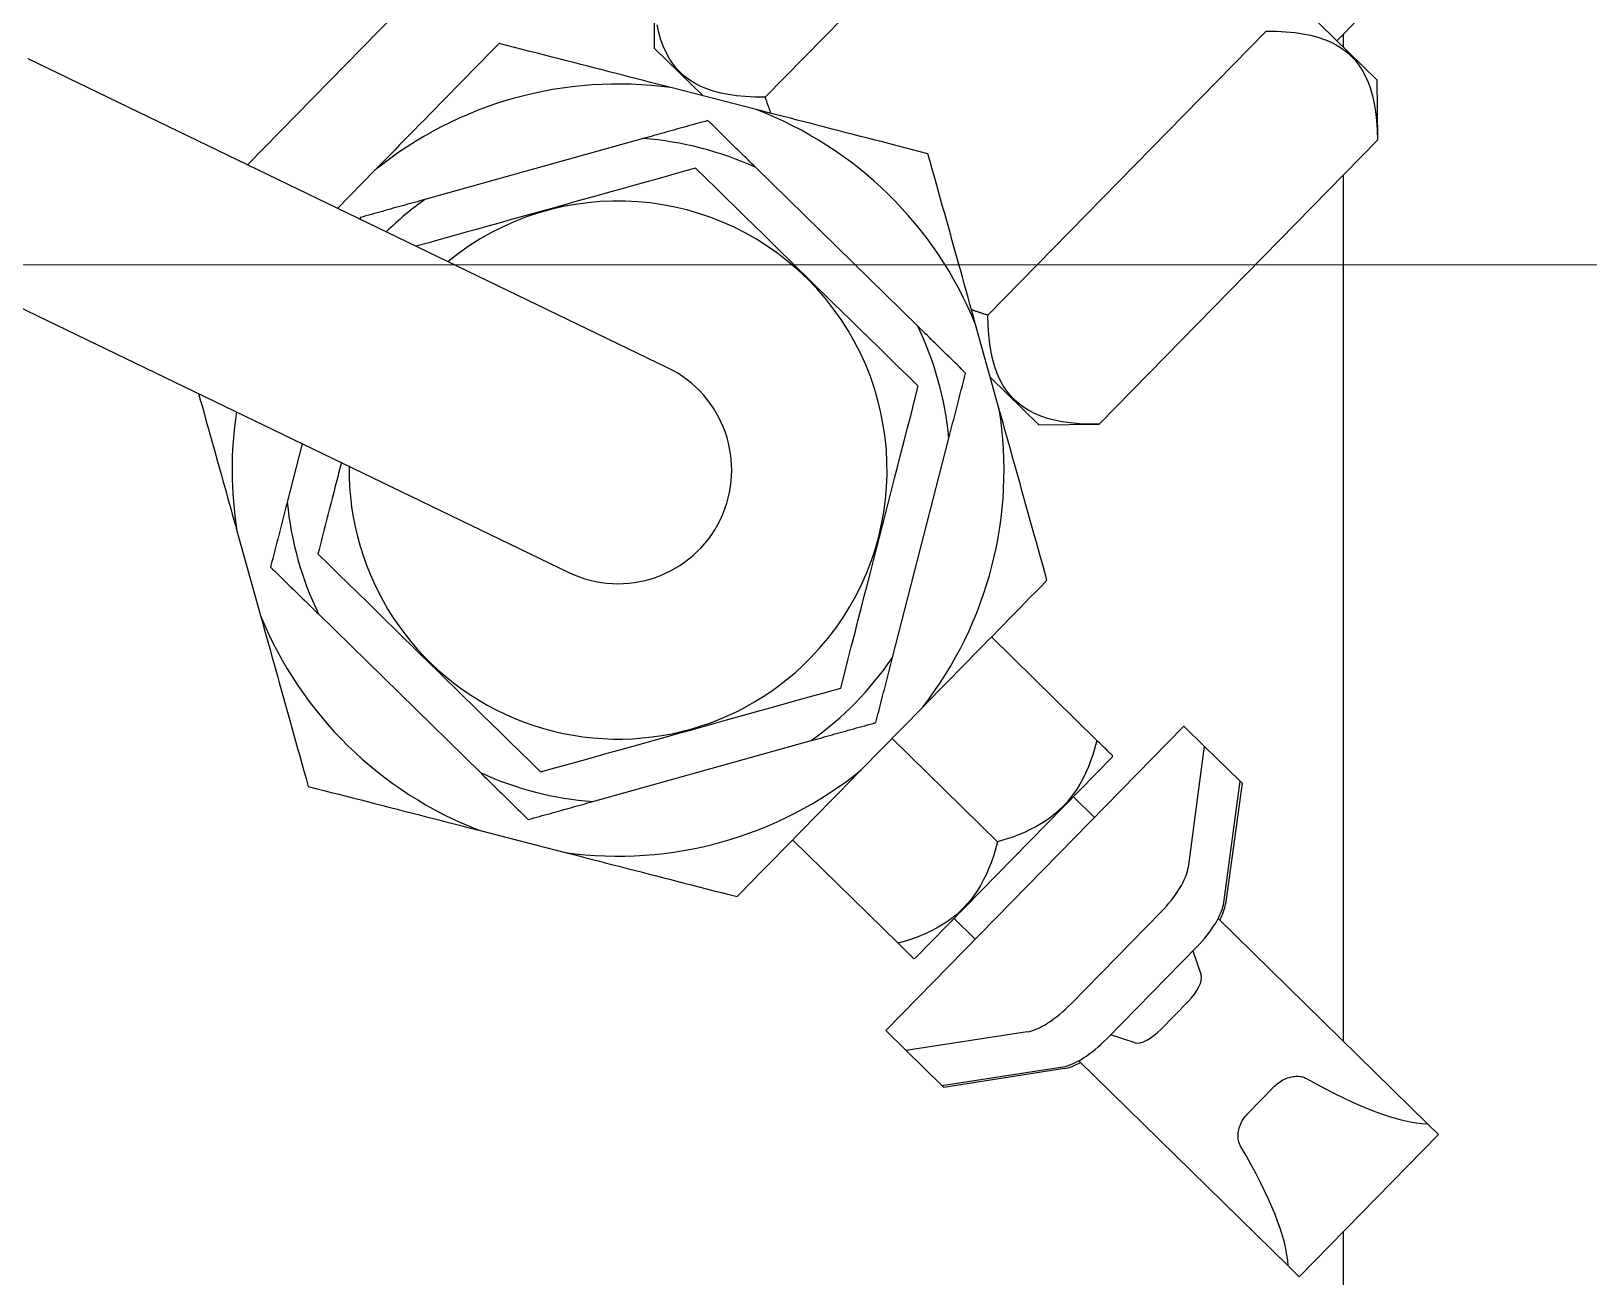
# Model space of a CAD drawing. Extents: x 475189 to 476029, y 1007718 to 1008015.
# Drawn here: x 475669.0587 to 475669.3527, y 1007759.321 to 1007759.5561 of the extents above; entities that cross this region are included whole.
import ezdxf
from ezdxf.enums import TextEntityAlignment as Align

# ---------------------------------------------------------------- set-up
doc = ezdxf.new("R2010")
doc.units = 0
doc.header["$LTSCALE"] = 2
doc.header["$MEASUREMENT"] = 0
doc.layers.get('0').update_dxf_attribs({"linetype": 'CONTINUOUS', "lineweight": 0})
doc.layers.add('R.B', color=6, linetype='CONTINUOUS', lineweight=0)
doc.layers.add('TEXT', color=1, linetype='CONTINUOUS', lineweight=0)
doc.styles.add('ROMANS', font='ROMANS.SHX')
doc.styles.add('XT03_5', font='romans', dxfattribs={"width": 0.6, "height": 87.5})

# ---------------------------------------------------------------- blocks, each defined once
blk = doc.blocks.new('EXISTING')
at = {"color": 8, "linetype": 'Continuous', "lineweight": -3}
for p, q in [((475669.174373941, 1007759.607318385), (475669.099501656, 1007759.530891658)), ((475669.197225062, 1007759.543655008), (475669.2497483669, 1007759.597268763)), ((475669.1763374532, 1007759.552860414), (475669.1762206194, 1007759.564232242)), ((475669.2945125838, 1007759.564672375), (475669.3126448609, 1007759.546908889)), ((475669.3163569545, 1007759.565787037), (475669.3051019606, 1007759.554298375)), ((475669.2392339472, 1007759.502500541), (475669.2917572522, 1007759.556114295)), ((475669.3063125194, 1007759.555534066), (475669.3063125194, 1007759.553112438)), ((475669.1854833447, 1007759.543900541), (475669.1763374532, 1007759.552860414)), ((475669.1787834103, 1007759.49260372), (475669.0580950012, 1007759.550888383)), ((475669.3126448609, 1007759.546908889), (475669.3127616948, 1007759.535537062)), ((475669.1955078668, 1007759.541324561), (475669.1794328804, 1007759.545455315)), ((475669.1742205911, 1007759.535845527), (475669.1330006479, 1007759.524345526)), ((475669.2602383898, 1007759.481923308), (475669.3127616948, 1007759.535537062)), ((475669.1235663026, 1007759.529869032), (475669.1165176483, 1007759.522674039)), ((475669.2260108078, 1007759.500444908), (475669.1954415428, 1007759.530392426)), ((475669.3063125194, 1007759.528953993), (475669.3063125194, 1007759.365489601)), ((475669.0394439091, 1007759.512268092), (475669.1601323182, 1007759.453983429)), ((475669.2413994285, 1007759.484749104), (475669.2369392733, 1007759.500735828)), ((475669.248866562, 1007759.481806474), (475669.2397206706, 1007759.490766347)), ((475669.248866562, 1007759.481806474), (475669.2602383898, 1007759.481923308)), ((475669.221248081, 1007759.437892956), (475669.2318987592, 1007759.479340474)), ((475669.1098488574, 1007759.478267075), (475669.1070169693, 1007759.467246674)), ((475669.0975163, 1007759.461838045), (475669.1019764553, 1007759.445851321)), ((475669.1129049207, 1007759.44614224), (475669.1434741857, 1007759.416194723)), ((475669.2598288449, 1007759.422285215), (475669.2399151648, 1007759.441793871)), ((475669.2153494259, 1007759.416718117), (475669.2269642571, 1007759.428574087)), ((475669.2199733101, 1007759.36751871), (475669.2762482797, 1007759.424962018)), ((475669.2211568416, 1007759.422646102), (475669.2410705217, 1007759.403137446)), ((475669.2800904336, 1007759.42119801), (475669.2762482797, 1007759.424962018)), ((475669.1646951375, 1007759.410741622), (475669.2059150807, 1007759.422241623)), ((475669.2800904336, 1007759.42119801), (475669.2770477532, 1007759.398307766)), ((475669.2868276396, 1007759.414597832), (475669.2800904336, 1007759.42119801)), ((475669.262793079, 1007759.41918241), (475669.2254752506, 1007759.381089817)), ((475669.262793079, 1007759.41918241), (475669.2627910151, 1007759.419383292)), ((475669.2837849592, 1007759.391707588), (475669.2868276396, 1007759.414597832)), ((475669.2872361771, 1007759.414197604), (475669.2841113089, 1007759.391387875)), ((475669.2872361771, 1007759.414197604), (475669.2868276396, 1007759.414597832)), ((475669.2553891587, 1007759.411624776), (475669.2593657888, 1007759.407729026)), ((475669.1434078617, 1007759.405262587), (475669.1594828482, 1007759.401131833)), ((475669.2023985183, 1007759.403498332), (475669.2223121985, 1007759.383989676)), ((475669.2328791709, 1007759.388647452), (475669.236855801, 1007759.384751703)), ((475669.2719225241, 1007759.389903555), (475669.2549354967, 1007759.372563856)), ((475669.3221849088, 1007759.34994004), (475669.2826835077, 1007759.388638022)), ((475669.2786597302, 1007759.383303377), (475669.2616727027, 1007759.365963678)), ((475669.2779164704, 1007759.382544686), (475669.2794991434, 1007759.377954409)), ((475669.2254752506, 1007759.381089817), (475669.2252743687, 1007759.381087754)), ((475669.2719480048, 1007759.367783166), (475669.2770517402, 1007759.372992861)), ((475669.2199733101, 1007759.36751871), (475669.2238154639, 1007759.363754702)), ((475669.2466383622, 1007759.367267038), (475669.2238154639, 1007759.363754702)), ((475669.2670377883, 1007759.365234341), (475669.2624159626, 1007759.366722369)), ((475669.2238154639, 1007759.363754702), (475669.23055267, 1007759.357154524)), ((475669.2564218552, 1007759.361831145), (475669.2959232564, 1007759.323133163)), ((475669.23055267, 1007759.357154524), (475669.2533755683, 1007759.36066686)), ((475669.253701918, 1007759.360347148), (475669.2309612075, 1007759.356754296)), ((475669.23055267, 1007759.357154524), (475669.2309612075, 1007759.356754296)), ((475669.2882584305, 1007759.351804478), (475669.2933621659, 1007759.357014173)), ((475669.3221849088, 1007759.34994004), (475669.3242821838, 1007759.347885421)), ((475669.3242821838, 1007759.347885421), (475669.2980205313, 1007759.321078544)), ((475669.3063125194, 1007759.329542684), (475669.3063125194, 1007759.202160677)), ((475669.2980205313, 1007759.321078544), (475669.2959232564, 1007759.323133163))]:
    blk.add_line(p, q, dxfattribs=at)
at = {"color": 8}
blk.add_line((475674.1512081351, 1007759.512027283), (475668.0208102177, 1007759.512027283), dxfattribs=at)
at = {"color": 8, "linetype": 'Continuous', "lineweight": -3}
for points in [[(475669.1972250658, 1007759.543655005), (475669.1952951988, 1007759.543670834), (475669.1934994911, 1007759.543757782), (475669.1918279312, 1007759.543913813), (475669.1902717497, 1007759.544137354), (475669.1888231121, 1007759.544427347), (475669.187475201, 1007759.544783154), (475669.1862219177, 1007759.54520454), (475669.1850579457, 1007759.545691704), (475669.1839785246, 1007759.546245229), (475669.1829795774, 1007759.546866068), (475669.1820574929, 1007759.547555576), (475669.181209189, 1007759.548315501), (475669.1804319952, 1007759.549148012), (475669.1797236882, 1007759.550055736), (475669.1790824561, 1007759.551041716), (475669.1785068884, 1007759.552109519), (475669.1779958945, 1007759.553263254), (475669.1775488476, 1007759.554507615), (475669.1771654218, 1007759.555847932), (475669.1768457263, 1007759.557290305)], [(475669.2917572559, 1007759.556114299), (475669.2936871047, 1007759.556098469), (475669.2954828395, 1007759.556011494), (475669.2971543637, 1007759.555855499), (475669.2987105731, 1007759.555631949), (475669.3001591899, 1007759.555341958), (475669.3015071005, 1007759.554986169), (475669.3027603825, 1007759.554564766), (475669.3039243902, 1007759.554077586), (475669.3050037926, 1007759.553524061), (475669.3060027424, 1007759.552903237), (475669.3069248146, 1007759.552213724), (475669.3077731256, 1007759.551453809), (475669.3085503243, 1007759.550621275), (475669.309258637, 1007759.549713564), (475669.3098998538, 1007759.548727581), (475669.3104754389, 1007759.547659779), (475669.3109864324, 1007759.546506026), (475669.3114334777, 1007759.545261685), (475669.311816885, 1007759.543921369), (475669.312136596, 1007759.542478998), (475669.3123920538, 1007759.540927728), (475669.3125823775, 1007759.539259744), (475669.3127062109, 1007759.537466193), (475669.3127617054, 1007759.535537058)], [(475669.1470002132, 1007759.55378949), (475669.1459379515, 1007759.552705116), (475669.144886963, 1007759.551632274), (475669.143846644, 1007759.550570477), (475669.1428165158, 1007759.549518847), (475669.1417959533, 1007759.548477105), (475669.1407844294, 1007759.54744468), (475669.1397814841, 1007759.546420804), (475669.1387865325, 1007759.54540521), (475669.1377990842, 1007759.544397335), (475669.1368186826, 1007759.543396522), (475669.1358448039, 1007759.542402413), (475669.1348769583, 1007759.541414551), (475669.1339147167, 1007759.540432286), (475669.1329575769, 1007759.539455267), (475669.1320050614, 1007759.538483041), (475669.1310567656, 1007759.537514964), (475669.1301121694, 1007759.536550787), (475669.1291708438, 1007759.535589963), (475669.128232351, 1007759.534631946), (475669.1272962166, 1007759.533676393), (475669.1263620026, 1007759.532722755), (475669.1254292346, 1007759.531770688), (475669.1244975021, 1007759.530819547), (475669.1235663183, 1007759.529868984)], [(475669.1794328941, 1007759.545455267), (475669.1781441074, 1007759.545786478), (475669.176854551, 1007759.546117899), (475669.1755636274, 1007759.546449575), (475669.1742706572, 1007759.546781848), (475669.1729750483, 1007759.547114765), (475669.1716761514, 1007759.54744857), (475669.1703733721, 1007759.547783308), (475669.169066062, 1007759.548119224), (475669.1677535669, 1007759.548456559), (475669.1664353172, 1007759.548795262), (475669.1651106235, 1007759.54913567), (475669.1637788526, 1007759.549477925), (475669.1624393893, 1007759.549822068), (475669.1610915315, 1007759.550168434), (475669.1597346226, 1007759.550517157), (475669.158368026, 1007759.550868274), (475669.1569910149, 1007759.551222112), (475669.1556028777, 1007759.551578896), (475669.1542029743, 1007759.551938555), (475669.1527905167, 1007759.552301506), (475669.1513647548, 1007759.552667963), (475669.1499250069, 1007759.553037844), (475669.148470416, 1007759.553411651), (475669.1470002132, 1007759.55378949)], [(475669.1983318367, 1007759.540598888), (475669.1982849659, 1007759.54072239), (475669.1982381332, 1007759.54084623), (475669.1981913841, 1007759.540970383), (475669.1981447005, 1007759.541094864), (475669.1980980822, 1007759.541219676), (475669.1980515292, 1007759.541344817), (475669.19800506, 1007759.541470269), (475669.1979586492, 1007759.541596076), (475669.1979122948, 1007759.541722203), (475669.1978660148, 1007759.54184867), (475669.1978198091, 1007759.541975474), (475669.1977736712, 1007759.542102607), (475669.1977275646, 1007759.542230102), (475669.1976815664, 1007759.542357902), (475669.1976356268, 1007759.542486056), (475669.1975897366, 1007759.542614556), (475669.1975439298, 1007759.542743404), (475669.1974981907, 1007759.542872578), (475669.1974525077, 1007759.54300211), (475669.1974068857, 1007759.543131993), (475669.1973613356, 1007759.543262217), (475669.1973158464, 1007759.543392794), (475669.1972704132, 1007759.543523726), (475669.1972250658, 1007759.543655005)], [(475669.2279405191, 1007759.53299044), (475669.2264703438, 1007759.53336818), (475669.2250157529, 1007759.533741988), (475669.2235759776, 1007759.534111967), (475669.2221502431, 1007759.534478326), (475669.2207377839, 1007759.534841276), (475669.2193378562, 1007759.535201034), (475669.2179497465, 1007759.53555772), (475669.2165727354, 1007759.535911558), (475669.2152061098, 1007759.536262773), (475669.2138492299, 1007759.536611398), (475669.2125013705, 1007759.536957764), (475669.2111618798, 1007759.537302005), (475669.2098301363, 1007759.537644162), (475669.2085054427, 1007759.53798457), (475669.2071871654, 1007759.538323371), (475669.2058746986, 1007759.538660608), (475669.2045673877, 1007759.538996524), (475669.203264581, 1007759.53933136), (475669.2019657108, 1007759.539665066), (475669.2006700751, 1007759.539998082), (475669.1993771324, 1007759.540330256), (475669.1980861814, 1007759.540662031), (475669.1967966528, 1007759.540993354), (475669.1955078662, 1007759.541324565)], [(475669.1864052491, 1007759.539244933), (475669.1858754503, 1007759.539097116), (475669.1853479227, 1007759.538949937), (475669.1848226661, 1007759.538803396), (475669.1842995906, 1007759.538657473), (475669.1837786602, 1007759.538512134), (475669.1832598206, 1007759.538367394), (475669.182743018, 1007759.538223199), (475669.1822282161, 1007759.538079585), (475669.1817153431, 1007759.537936479), (475669.1812043262, 1007759.537793953), (475669.1806951845, 1007759.537651879), (475669.1801877908, 1007759.537510348), (475669.1796821643, 1007759.537369233), (475669.1791781955, 1007759.537228641), (475669.1786758853, 1007759.537088499), (475669.1781751432, 1007759.53694879), (475669.1776759328, 1007759.536809548), (475669.1771782371, 1007759.536670684), (475669.1766819471, 1007759.536532231), (475669.1761870995, 1007759.536394155), (475669.1756935674, 1007759.536256472), (475669.175201333, 1007759.536119164), (475669.1747103425, 1007759.535982176), (475669.1742205961, 1007759.535845508)], [(475669.1954415377, 1007759.530392434), (475669.1950783317, 1007759.530748252), (475669.1947142126, 1007759.531104966), (475669.1943491805, 1007759.531462573), (475669.1939831623, 1007759.531821147), (475669.193616158, 1007759.532180687), (475669.1932481311, 1007759.532541228), (475669.1928790087, 1007759.532902843), (475669.1925087905, 1007759.533265532), (475669.1921374401, 1007759.533629329), (475669.1917649211, 1007759.533994271), (475669.1913911604, 1007759.53436043), (475669.1910161945, 1007759.53472777), (475669.1906399137, 1007759.535096397), (475669.1902623182, 1007759.535466313), (475669.1898833349, 1007759.535837588), (475669.1895030003, 1007759.536210187), (475669.1891212048, 1007759.536584217), (475669.1887379485, 1007759.536959679), (475669.1883531583, 1007759.537336643), (475669.1879668342, 1007759.537715109), (475669.1875789031, 1007759.53809515), (475669.1871893651, 1007759.538476765), (475669.1867981471, 1007759.538860026), (475669.1864052491, 1007759.539244933)], [(475669.2369392772, 1007759.50073581), (475669.2365816873, 1007759.502017535), (475669.2362238913, 1007759.503299998), (475669.2358657105, 1007759.50458384), (475669.2355069665, 1007759.505869702), (475669.2351474806, 1007759.507158222), (475669.2347871016, 1007759.508449944), (475669.2344256235, 1007759.509745606), (475669.2340628951, 1007759.511045748), (475669.2336987515, 1007759.512350963), (475669.2333329868, 1007759.513661989), (475669.2329654359, 1007759.514979418), (475669.2325959067, 1007759.516303937), (475669.2322242616, 1007759.51763604), (475669.2318502808, 1007759.518976516), (475669.2314737994, 1007759.520325954), (475669.2310946253, 1007759.521685044), (475669.2307125658, 1007759.523054476), (475669.2303274288, 1007759.524434939), (475669.2299389944, 1007759.525827221), (475669.2295470977, 1007759.527231912), (475669.2291515189, 1007759.528649802), (475669.2287520382, 1007759.530081678), (475669.2283484357, 1007759.531528328), (475669.2279405191, 1007759.53299044)], [(475669.1840942269, 1007759.530251574), (475669.1815769434, 1007759.529549254), (475669.17913852, 1007759.528868985), (475669.1767698728, 1007759.528208143), (475669.1744624936, 1007759.527564398), (475669.1722086131, 1007759.526935592), (475669.170000968, 1007759.526319643), (475669.1678327253, 1007759.525714765), (475669.1656974875, 1007759.525119029), (475669.1635890711, 1007759.5245308), (475669.1615016183, 1007759.523948408), (475669.1594293963, 1007759.523370312), (475669.1573669267, 1007759.522794865), (475669.1553086021, 1007759.522220654), (475669.1532491065, 1007759.521646051), (475669.1511829236, 1007759.52106959), (475669.1491045553, 1007759.52048975), (475669.1470083778, 1007759.519904954), (475669.1448886237, 1007759.519313554), (475669.142739326, 1007759.518713914), (475669.1405541761, 1007759.51810427), (475669.1383265945, 1007759.517482802), (475669.1360495697, 1007759.51684754), (475669.133715603, 1007759.516196381), (475669.1313166373, 1007759.515527092)], [(475669.2261031228, 1007759.489097097), (475669.2241177791, 1007759.49104206), (475669.222198247, 1007759.492922551), (475669.2203363458, 1007759.494746583), (475669.2185246982, 1007759.496521384), (475669.2167563651, 1007759.498253751), (475669.2150250282, 1007759.499949874), (475669.213324698, 1007759.501615621), (475669.2116497503, 1007759.503256502), (475669.2099947433, 1007759.504877848), (475669.208354564, 1007759.506484668), (475669.2067241725, 1007759.508081899), (475669.2050986748, 1007759.509674335), (475669.2034731772, 1007759.511266772), (475669.2018427856, 1007759.512864003), (475669.2002026063, 1007759.514470823), (475669.1985476358, 1007759.516092133), (475669.1968726516, 1007759.51773305), (475669.1951723214, 1007759.519398797), (475669.1934409845, 1007759.52109492), (475669.1916726514, 1007759.522827287), (475669.1898610038, 1007759.524602088), (475669.1879991026, 1007759.52642612), (475669.1860795706, 1007759.52830661), (475669.1840942269, 1007759.530251574)], [(475669.1330006504, 1007759.524345514), (475669.1325108675, 1007759.524208882), (475669.132019895, 1007759.524071913), (475669.1315276971, 1007759.523934569), (475669.131034165, 1007759.523796886), (475669.1305392629, 1007759.523658827), (475669.1300430273, 1007759.523520357), (475669.1295452951, 1007759.523381528), (475669.1290461034, 1007759.523242233), (475669.1285453792, 1007759.523102541), (475669.128043051, 1007759.522962382), (475669.1275390823, 1007759.52282179), (475669.1270334371, 1007759.522680728), (475669.1265260799, 1007759.522539161), (475669.1260169017, 1007759.522397124), (475669.1255059213, 1007759.522254562), (475669.1249930484, 1007759.522111456), (475669.1244782285, 1007759.521967824), (475669.1239614439, 1007759.521823647), (475669.1234426043, 1007759.521678907), (475669.1229216739, 1007759.521533567), (475669.1223985983, 1007759.521387645), (475669.1218733418, 1007759.521241104), (475669.1213458141, 1007759.521093925), (475669.1208160153, 1007759.520946108)], [(475669.1208160153, 1007759.520946108), (475669.1208126771, 1007759.520933203), (475669.1208093569, 1007759.520920316), (475669.1208060552, 1007759.520907375), (475669.1208027349, 1007759.520894488), (475669.1207993967, 1007759.520881583), (475669.1207961129, 1007759.52086866), (475669.1207927748, 1007759.520855755), (475669.1207894544, 1007759.520842868), (475669.1207861342, 1007759.520829982), (475669.1207828504, 1007759.520817059), (475669.1207795301, 1007759.520804172), (475669.1207761919, 1007759.520791267), (475669.1207728716, 1007759.52077838), (475669.1207695878, 1007759.520765458), (475669.1207662854, 1007759.520752589), (475669.1207629651, 1007759.520739702), (475669.1207596448, 1007759.520726816), (475669.1207563246, 1007759.520713929), (475669.1207530042, 1007759.520701042), (475669.1207497018, 1007759.520688173), (475669.1207464181, 1007759.520675251), (475669.1207430977, 1007759.520662364), (475669.1207397953, 1007759.520649495), (475669.120736475, 1007759.520636609)], [(475669.2392339474, 1007759.502500541), (475669.2391017469, 1007759.502543199), (475669.2389699265, 1007759.502585915), (475669.2388384433, 1007759.502628712), (475669.2387073106, 1007759.502671577), (475669.2385765333, 1007759.502714505), (475669.2384460748, 1007759.502757533), (475669.2383159694, 1007759.502800626), (475669.2381862079, 1007759.502843776), (475669.2380568083, 1007759.502887001), (475669.2379277211, 1007759.502930313), (475669.2377990026, 1007759.502973676), (475669.2376706055, 1007759.503017135), (475669.2375425499, 1007759.503060654), (475669.237414825, 1007759.503104242), (475669.2372874347, 1007759.503147914), (475669.2371603816, 1007759.503191667), (475669.2370336635, 1007759.503235468), (475669.2369072485, 1007759.503279383), (475669.2367811957, 1007759.503323337), (475669.2366554529, 1007759.503367381), (475669.2365300384, 1007759.503411498), (475669.2364049519, 1007759.503455686), (475669.2362801754, 1007759.503499964), (475669.2361557339, 1007759.50354429)], [(475669.2602383968, 1007759.481923301), (475669.2583085208, 1007759.481939139), (475669.2565128043, 1007759.482026096), (475669.2548412618, 1007759.48218211), (475669.2532850797, 1007759.482405651), (475669.2518364356, 1007759.48269565), (475669.250488534, 1007759.483051448), (475669.2492352612, 1007759.483472824), (475669.2480712626, 1007759.483960014), (475669.2469918512, 1007759.484513529), (475669.2459929103, 1007759.485134362), (475669.2450708292, 1007759.485823867), (475669.2442225114, 1007759.486583805), (475669.2434453194, 1007759.487416315), (475669.2427370158, 1007759.488324035), (475669.24209579, 1007759.48931001), (475669.2415202138, 1007759.490377821), (475669.2410092114, 1007759.491531564), (475669.2405621568, 1007759.492775933), (475669.2401787406, 1007759.49411624), (475669.2398590568, 1007759.495558602), (475669.2396035718, 1007759.497109881), (475669.2394132662, 1007759.498777847), (475669.2392894147, 1007759.500571416), (475669.2392339474, 1007759.502500541)], [(475669.2350471016, 1007759.491592407), (475669.2346542036, 1007759.491977313), (475669.2342629856, 1007759.492360574), (475669.2338734476, 1007759.49274219), (475669.2334855165, 1007759.493122231), (475669.2330991924, 1007759.493500697), (475669.2327144387, 1007759.493877625), (475669.2323311458, 1007759.494253122), (475669.2319493504, 1007759.494627153), (475669.2315690158, 1007759.494999752), (475669.2311900324, 1007759.495371027), (475669.230812437, 1007759.495740942), (475669.2304361563, 1007759.49610957), (475669.2300611903, 1007759.496476909), (475669.2296874296, 1007759.496843068), (475669.2293149105, 1007759.497208011), (475669.2289435602, 1007759.497571808), (475669.2285733421, 1007759.497934496), (475669.2282042195, 1007759.498296111), (475669.2278361927, 1007759.498656653), (475669.2274691884, 1007759.499016193), (475669.2271031702, 1007759.499374766), (475669.2267381381, 1007759.499732374), (475669.2263740191, 1007759.500089087), (475669.226010813, 1007759.500444906)], [(475669.2318987373, 1007759.479340482), (475669.2320253142, 1007759.479832933), (475669.2321521855, 1007759.480326634), (475669.2322793513, 1007759.480821586), (475669.2324068652, 1007759.481317842), (475669.2325347451, 1007759.481815422), (475669.2326629717, 1007759.482314452), (475669.2327915815, 1007759.482814896), (475669.2329205371, 1007759.483316862), (475669.2330499289, 1007759.483820369), (475669.2331797201, 1007759.484325452), (475669.2333099647, 1007759.484832167), (475669.2334406252, 1007759.485340622), (475669.2335717017, 1007759.485850817), (475669.2337032843, 1007759.48636277), (475669.2338352815, 1007759.486876607), (475669.2339678198, 1007759.487392312), (475669.2341008263, 1007759.487909956), (475669.2342343725, 1007759.488429612), (475669.234368422, 1007759.488951316), (475669.2345030282, 1007759.489475123), (475669.2346381727, 1007759.490001086), (475669.2347738912, 1007759.490529242), (475669.2349102373, 1007759.491059647), (475669.2350471016, 1007759.491592407)], [(475669.0902986709, 1007759.48770851), (475669.0906169805, 1007759.48656758), (475669.0909330094, 1007759.485434824), (475669.0912468674, 1007759.484309849), (475669.0915586922, 1007759.483192162), (475669.0918685384, 1007759.482081568), (475669.092176571, 1007759.480977473), (475669.0924828176, 1007759.47987978), (475669.092787443, 1007759.478787899), (475669.093090502, 1007759.477701631), (475669.0933921048, 1007759.476620584), (475669.0936923886, 1007759.475544264), (475669.0939913808, 1007759.474472573), (475669.0942892465, 1007759.473404921), (475669.0945860405, 1007759.472341109), (475669.094881859, 1007759.471280794), (475669.095176812, 1007759.470223582), (475669.0954709955, 1007759.469169127), (475669.0957644784, 1007759.468117184), (475669.0960573842, 1007759.46706731), (475669.0963497817, 1007759.466019257), (475669.0966417807, 1007759.464972632), (475669.0969334638, 1007759.463927141), (475669.0972249407, 1007759.462882387), (475669.0975163077, 1007759.461838028)], [(475669.2114667638, 1007759.432139103), (475669.2121584615, 1007759.434830961), (475669.212827269, 1007759.437433554), (475669.213475946, 1007759.43995803), (475669.2141071738, 1007759.442414356), (475669.214723242, 1007759.444811958), (475669.2153264665, 1007759.447159408), (475669.2159188975, 1007759.449464791), (475669.2165024805, 1007759.451735792), (475669.2170790927, 1007759.453979732), (475669.2176505426, 1007759.456203571), (475669.2182185857, 1007759.458414143), (475669.2187849433, 1007759.4606181), (475669.2193513009, 1007759.462822057), (475669.219919326, 1007759.46503261), (475669.2204907938, 1007759.467256468), (475669.2210673881, 1007759.46950039), (475669.221650989, 1007759.471771408), (475669.2222433835, 1007759.474076827), (475669.222846608, 1007759.476424278), (475669.2234627127, 1007759.478821844), (475669.224093904, 1007759.481278206), (475669.2247426175, 1007759.483802645), (475669.2254113885, 1007759.486405275), (475669.2261031228, 1007759.489097097)], [(475669.2503981752, 1007759.452494511), (475669.2499902586, 1007759.453956623), (475669.2495866698, 1007759.455403224), (475669.2491871892, 1007759.456835099), (475669.2487916104, 1007759.458252989), (475669.2483996999, 1007759.45965773), (475669.2480112793, 1007759.461049963), (475669.2476261422, 1007759.462430426), (475669.2472440691, 1007759.463799907), (475669.2468648949, 1007759.465158997), (475669.2464884135, 1007759.466508435), (475669.2461144328, 1007759.46784891), (475669.2457427877, 1007759.469181014), (475669.2453732721, 1007759.470505484), (475669.2450057212, 1007759.471822912), (475669.2446399565, 1007759.473133938), (475669.2442757993, 1007759.474439203), (475669.2439130708, 1007759.475739345), (475669.2435516065, 1007759.477034957), (475669.2431912138, 1007759.478326728), (475669.2428317278, 1007759.479615249), (475669.2424729838, 1007759.480901111), (475669.2421148031, 1007759.482184953), (475669.241757007, 1007759.483467416), (475669.2413994308, 1007759.484749092)], [(475669.1172350422, 1007759.474700027), (475669.1170643324, 1007759.474035844), (475669.1168928592, 1007759.473368543), (475669.1167205339, 1007759.472697962), (475669.1165473588, 1007759.472023883), (475669.1163732086, 1007759.471346179), (475669.1161980678, 1007759.470664614), (475669.116021884, 1007759.46997899), (475669.1158446051, 1007759.469289106), (475669.1156661603, 1007759.468594817), (475669.1154865713, 1007759.467895781), (475669.1153056761, 1007759.467191904), (475669.1151234958, 1007759.466482917), (475669.1149399424, 1007759.465768582), (475669.114754945, 1007759.465048756), (475669.1145684894, 1007759.464323058), (475669.1143804684, 1007759.463591378), (475669.1141908304, 1007759.462853445), (475669.1139995063, 1007759.462108969), (475669.1138064623, 1007759.461357696), (475669.1136115927, 1007759.460599373), (475669.1134148461, 1007759.459833728), (475669.1132161709, 1007759.459060488), (475669.1130154255, 1007759.458279364), (475669.1128125951, 1007759.457490047)], [(475669.1070169805, 1007759.467246662), (475669.1068904037, 1007759.466754211), (475669.1067635503, 1007759.466260528), (475669.1066363845, 1007759.465765576), (475669.1065088706, 1007759.465269319), (475669.1063809727, 1007759.464771721), (475669.1062527641, 1007759.46427271), (475669.1061241543, 1007759.463772266), (475669.1059951808, 1007759.463270282), (475669.1058657891, 1007759.462766775), (475669.1057359977, 1007759.462261691), (475669.1056057897, 1007759.46175494), (475669.1054751106, 1007759.46124654), (475669.1053440341, 1007759.460736345), (475669.1052124514, 1007759.460224392), (475669.1050804364, 1007759.459710536), (475669.1049479159, 1007759.45919485), (475669.1048148915, 1007759.458677187), (475669.1046813632, 1007759.45815755), (475669.104547296, 1007759.457635827), (475669.1044127076, 1007759.457112039), (475669.1042775631, 1007759.456586076), (475669.1041418267, 1007759.456057901), (475669.104005535, 1007759.455527479), (475669.1038686341, 1007759.454994755)], [(475669.1038686341, 1007759.454994755), (475669.1042615321, 1007759.454609848), (475669.1046527501, 1007759.454226587), (475669.1050422881, 1007759.453844972), (475669.1054302192, 1007759.453464931), (475669.1058165433, 1007759.453086465), (475669.1062013336, 1007759.452709501), (475669.1065845899, 1007759.452334039), (475669.1069663854, 1007759.451960009), (475669.10734672, 1007759.45158741), (475669.1077257033, 1007759.451216135), (475669.1081032988, 1007759.450846219), (475669.1084795795, 1007759.450477592), (475669.1088545455, 1007759.450110252), (475669.1092283062, 1007759.449744094), (475669.1096008252, 1007759.449379151), (475669.1099721756, 1007759.449015354), (475669.1103423937, 1007759.448652665), (475669.1107115162, 1007759.448291051), (475669.1110795431, 1007759.447930509), (475669.1114465474, 1007759.447570969), (475669.1118125655, 1007759.447212395), (475669.1121775976, 1007759.446854788), (475669.1125417167, 1007759.446498074), (475669.1129049227, 1007759.446142256)], [(475669.1128125951, 1007759.457490047), (475669.1147979388, 1007759.455545083), (475669.1167174709, 1007759.453664592), (475669.118579372, 1007759.45184056), (475669.1203910196, 1007759.45006576), (475669.1221593528, 1007759.448333393), (475669.1238906896, 1007759.44663727), (475669.1255910198, 1007759.444971522), (475669.127266004, 1007759.443330606), (475669.1289209746, 1007759.441709296), (475669.1305611539, 1007759.440102476), (475669.1321915454, 1007759.438505245), (475669.133817043, 1007759.436912808), (475669.1354425407, 1007759.435320371), (475669.1370729323, 1007759.43372314), (475669.1387131116, 1007759.432116321), (475669.1403681186, 1007759.430494975), (475669.1420430663, 1007759.428854094), (475669.1437433964, 1007759.427188347), (475669.1454747334, 1007759.425492223), (475669.1472430665, 1007759.423759856), (475669.1490547141, 1007759.421985056), (475669.1509166153, 1007759.420161024), (475669.1528361473, 1007759.418280533), (475669.154821491, 1007759.416335569)], [(475669.2269642528, 1007759.428574103), (475669.2278954496, 1007759.429524617), (475669.2288271958, 1007759.430475709), (475669.2297599524, 1007759.431427825), (475669.2306941649, 1007759.432381463), (475669.2316303008, 1007759.433337017), (475669.2325688057, 1007759.434294984), (475669.2335101207, 1007759.435255858), (475669.234454717, 1007759.436220036), (475669.2354030265, 1007759.437188063), (475669.2363555252, 1007759.438160337), (475669.237312668, 1007759.439137357), (475669.2382749234, 1007759.440119572), (475669.2392427553, 1007759.441107483), (475669.2402166339, 1007759.442101593), (475669.2411970462, 1007759.443102356), (475669.2421844839, 1007759.444110281), (475669.2431794218, 1007759.445125924), (475669.2441823945, 1007759.446149701), (475669.2451939015, 1007759.447182176), (475669.2462144503, 1007759.448223967), (475669.247244606, 1007759.449275497), (475669.2482849006, 1007759.450337394), (475669.2493359027, 1007759.451410187), (475669.2503981752, 1007759.452494511)], [(475669.1019764614, 1007759.44585131), (475669.1023340375, 1007759.444569635), (475669.1026918336, 1007759.443287171), (475669.1030500143, 1007759.442003329), (475669.1034087583, 1007759.440717467), (475669.1037682443, 1007759.439428947), (475669.104128637, 1007759.438137176), (475669.1044901013, 1007759.436841564), (475669.1048528298, 1007759.435541421), (475669.105216987, 1007759.434236157), (475669.1055827517, 1007759.43292513), (475669.1059503026, 1007759.431607702), (475669.1063198181, 1007759.430283232), (475669.1066914633, 1007759.428951129), (475669.1070654441, 1007759.427610654), (475669.1074419254, 1007759.426261216), (475669.1078210996, 1007759.424902125), (475669.1082031727, 1007759.423532644), (475669.1085883097, 1007759.422152181), (475669.1089767304, 1007759.420759949), (475669.1093686409, 1007759.419355208), (475669.1097642197, 1007759.417937318), (475669.1101637004, 1007759.416505442), (475669.1105672891, 1007759.415058842), (475669.1109752057, 1007759.413596729)], [(475669.2180997204, 1007759.425641054), (475669.2182366212, 1007759.426173778), (475669.2183729308, 1007759.426704218), (475669.2185086493, 1007759.427232375), (475669.2186437938, 1007759.427758338), (475669.2187784001, 1007759.428282145), (475669.218912486, 1007759.428803813), (475669.2190459778, 1007759.429323486), (475669.2191790387, 1007759.429841113), (475669.2193115405, 1007759.430356853), (475669.2194435742, 1007759.430870655), (475669.2195751203, 1007759.431382644), (475669.2197062334, 1007759.431892803), (475669.219836876, 1007759.432401239), (475669.219967084, 1007759.43290799), (475669.2200968932, 1007759.433413092), (475669.2202262671, 1007759.433916581), (475669.2203552771, 1007759.434418529), (475669.2204838503, 1007759.434919008), (475669.2206120956, 1007759.435417984), (475669.2207399568, 1007759.435915618), (475669.2208675073, 1007759.436411839), (475669.220994673, 1007759.436906791), (475669.2211215265, 1007759.437400474), (475669.2212480668, 1007759.437892961)], [(475669.154821491, 1007759.416335569), (475669.1574985324, 1007759.417082463), (475669.1600868899, 1007759.417804584), (475669.1625974501, 1007759.418505009), (475669.1650403256, 1007759.419186535), (475669.1674247448, 1007759.419851788), (475669.1697592883, 1007759.420503097), (475669.1720520494, 1007759.421142733), (475669.1743105981, 1007759.421772871), (475669.1765422173, 1007759.422395464), (475669.1787538464, 1007759.423012484), (475669.1809522811, 1007759.423625825), (475669.1831441363, 1007759.424237345), (475669.1853359737, 1007759.424848847), (475669.1875344083, 1007759.425462188), (475669.1897460375, 1007759.426079208), (475669.1919776567, 1007759.426701802), (475669.1942362053, 1007759.42733194), (475669.1965289299, 1007759.427971611), (475669.1988634734, 1007759.428622921), (475669.2012479291, 1007759.429288137), (475669.2036907681, 1007759.429969699), (475669.2062013649, 1007759.430670088), (475669.2087896858, 1007759.431392245), (475669.2114667638, 1007759.432139103)], [(475669.2059150675, 1007759.422241629), (475669.2064048504, 1007759.422378261), (475669.2068958229, 1007759.422515231), (475669.2073880752, 1007759.422652557), (475669.2078815708, 1007759.422790276), (475669.208376455, 1007759.422928317), (475669.2088726906, 1007759.423066786), (475669.2093704407, 1007759.423205634), (475669.2098696145, 1007759.423344911), (475669.2103703566, 1007759.42348462), (475669.2108726669, 1007759.423624762), (475669.2113766356, 1007759.423765354), (475669.2118822807, 1007759.423906415), (475669.2123896558, 1007759.424048), (475669.2128988161, 1007759.42419002), (475669.2134098145, 1007759.4243326), (475669.213922706, 1007759.424475652), (475669.2144374893, 1007759.42461932), (475669.2149543284, 1007759.424763479), (475669.2154731315, 1007759.424908255), (475669.2159940619, 1007759.425053594), (475669.2165171375, 1007759.425199517), (475669.217042394, 1007759.425346058), (475669.2175699037, 1007759.425493219), (475669.2180997204, 1007759.425641054)], [(475669.2598288376, 1007759.422285237), (475669.2594458279, 1007759.42088702), (475669.2590377949, 1007759.419572109), (475669.2586042877, 1007759.418333691), (475669.2581447319, 1007759.417165606), (475669.257658369, 1007759.416062549), (475669.2571443627, 1007759.415019562), (475669.256601678, 1007759.414032374), (475669.256029152, 1007759.413097106), (475669.2554254865, 1007759.412210157), (475669.2547891908, 1007759.411368405), (475669.2541185889, 1007759.410569045), (475669.2534118585, 1007759.409809395), (475669.2526669049, 1007759.409087223), (475669.251881458, 1007759.408400357), (475669.2510529837, 1007759.40774687), (475669.2501786362, 1007759.407125118), (475669.2492552991, 1007759.406533489), (475669.2482794753, 1007759.405970634), (475669.2472472893, 1007759.405435315), (475669.2461544323, 1007759.404926382), (475669.2449960652, 1007759.404442908), (475669.2437667815, 1007759.403984078), (475669.242460543, 1007759.403549106), (475669.2410705148, 1007759.403137468)], [(475669.2627910176, 1007759.419383279), (475669.2627862487, 1007759.419387946), (475669.2627719159, 1007759.419401994), (475669.262748007, 1007759.41942542), (475669.2627144866, 1007759.419458266), (475669.2626713041, 1007759.419500571), (475669.2626183919, 1007759.419552424), (475669.2625556748, 1007759.419613855), (475669.2624830562, 1007759.419684997), (475669.2624004286, 1007759.419765926), (475669.2623076508, 1007759.419856816), (475669.2622045861, 1007759.419957787), (475669.2620910751, 1007759.420069008), (475669.2619669501, 1007759.42019059), (475669.2618319967, 1007759.420322792), (475669.2616860043, 1007759.420465821), (475669.2615287443, 1007759.420619879), (475669.261359942, 1007759.42078526), (475669.2611793302, 1007759.420962209), (475669.2609866066, 1007759.421151012), (475669.2607814427, 1007759.421352003), (475669.2605634886, 1007759.421565508), (475669.2603323483, 1007759.421791948), (475669.2600876181, 1007759.422031689), (475669.2598288376, 1007759.422285237)], [(475669.1919155116, 1007759.39279768), (475669.1929777841, 1007759.393882003), (475669.1940287725, 1007759.394954845), (475669.1950690671, 1007759.396016742), (475669.1960992228, 1007759.397068273), (475669.1971197837, 1007759.398110014), (475669.1981312939, 1007759.399142489), (475669.1991342528, 1007759.400166315), (475669.2001292045, 1007759.40118191), (475669.2011166406, 1007759.402189834), (475669.2020970545, 1007759.403190597), (475669.2030709315, 1007759.404184707), (475669.2040387634, 1007759.405172618), (475669.2050010188, 1007759.406154833), (475669.2059581616, 1007759.407131853), (475669.2069106604, 1007759.408104128), (475669.2078589706, 1007759.409072155), (475669.2088035662, 1007759.410036333), (475669.209744881, 1007759.410997206), (475669.2106833852, 1007759.411955173), (475669.2116195082, 1007759.412910777), (475669.2125537344, 1007759.413864365), (475669.213486491, 1007759.414816482), (475669.2144182376, 1007759.415767573), (475669.2153494207, 1007759.416718136)], [(475669.1434741981, 1007759.416194728), (475669.1438374041, 1007759.415838909), (475669.1442015232, 1007759.415482196), (475669.1445665553, 1007759.415124589), (475669.1449325735, 1007759.414766015), (475669.1452995777, 1007759.414406475), (475669.1456676046, 1007759.414045933), (475669.1460367271, 1007759.413684318), (475669.1464069452, 1007759.41332163), (475669.1467782956, 1007759.412957833), (475669.1471508146, 1007759.41259289), (475669.1475245754, 1007759.412226732), (475669.1478995413, 1007759.411859392), (475669.1482758221, 1007759.411490764), (475669.1486534175, 1007759.411120849), (475669.1490324009, 1007759.410749574), (475669.1494127354, 1007759.410376975), (475669.1497945309, 1007759.410002945), (475669.1501778237, 1007759.409627447), (475669.1505625775, 1007759.409250519), (475669.1509489016, 1007759.408872053), (475669.1513368327, 1007759.408492012), (475669.1517263707, 1007759.408110396), (475669.1521175887, 1007759.407727135), (475669.1525104867, 1007759.407342229)], [(475669.1109752057, 1007759.413596729), (475669.1124453947, 1007759.41321894), (475669.1138999689, 1007759.412845181), (475669.1153397473, 1007759.412475203), (475669.1167654787, 1007759.412108843), (475669.1181779515, 1007759.411745843), (475669.1195778686, 1007759.411386135), (475669.1209659753, 1007759.411029448), (475669.1223430032, 1007759.410675562), (475669.123709612, 1007759.410324396), (475669.1250665087, 1007759.409975722), (475669.126414368, 1007759.409629356), (475669.1277538451, 1007759.409285164), (475669.1290856022, 1007759.408942958), (475669.1304102959, 1007759.40860255), (475669.1317285564, 1007759.408263798), (475669.1330410399, 1007759.407926512), (475669.1343483509, 1007759.407590596), (475669.1356511408, 1007759.407255808), (475669.1369500263, 1007759.406922054), (475669.1382456329, 1007759.406589136), (475669.1395386046, 1007759.406256863), (475669.1408295396, 1007759.405925137), (475669.1421190819, 1007759.405593765), (475669.1434078556, 1007759.405262604)], [(475669.1525104867, 1007759.407342229), (475669.153040322, 1007759.40749001), (475669.1535677952, 1007759.407637207), (475669.1540930696, 1007759.407783766), (475669.1546161452, 1007759.407929688), (475669.1551370577, 1007759.40807501), (475669.1556559152, 1007759.408219768), (475669.1561726998, 1007759.408363945), (475669.1566875197, 1007759.408507577), (475669.1572003748, 1007759.408650664), (475669.1577114096, 1007759.408793209), (475669.1582205513, 1007759.408935282), (475669.158727945, 1007759.409076814), (475669.1592335901, 1007759.409217875), (475669.1597375223, 1007759.409358503), (475669.1602398327, 1007759.409498644), (475669.1607405747, 1007759.409638354), (475669.1612398029, 1007759.409777613), (475669.1617374987, 1007759.409916478), (475669.1622337707, 1007759.410054912), (475669.1627286363, 1007759.410193007), (475669.1632221684, 1007759.41033069), (475669.1637144028, 1007759.410467998), (475669.1642053753, 1007759.410604967), (475669.1646951217, 1007759.410741635)], [(475669.2410705148, 1007759.403137468), (475669.2406875051, 1007759.401739251), (475669.2402794737, 1007759.40042434), (475669.2398459633, 1007759.399185921), (475669.2393864075, 1007759.398017837), (475669.2389000462, 1007759.39691478), (475669.2383860399, 1007759.395871792), (475669.237843356, 1007759.394884605), (475669.2372708284, 1007759.393949337), (475669.2366671644, 1007759.393062388), (475669.2360308688, 1007759.392220636), (475669.2353602661, 1007759.391421276), (475669.2346535342, 1007759.390661625), (475669.2339085814, 1007759.389939454), (475669.2331231352, 1007759.389252588), (475669.2322946605, 1007759.388599101), (475669.2314203129, 1007759.387977349), (475669.2304969757, 1007759.387385719), (475669.2295211525, 1007759.386822865), (475669.2284889664, 1007759.386287546), (475669.2273961086, 1007759.385778612), (475669.2262377414, 1007759.385295139), (475669.2250084584, 1007759.384836308), (475669.2237022198, 1007759.384401337), (475669.2223121921, 1007759.383989699)], [(475669.1594828449, 1007759.401131853), (475669.1607716323, 1007759.400800643), (475669.1620611746, 1007759.400469271), (475669.1633521096, 1007759.400137544), (475669.1646450676, 1007759.399805321), (475669.165940688, 1007759.399472354), (475669.1672395734, 1007759.3991386), (475669.1685423634, 1007759.398803811), (475669.1698496743, 1007759.398467896), (475669.1711621548, 1007759.398130609), (475669.1724804214, 1007759.397791858), (475669.173805112, 1007759.39745145), (475669.1751368691, 1007759.397109244), (475669.1764763462, 1007759.396765051), (475669.1778242056, 1007759.396418686), (475669.1791811023, 1007759.396070012), (475669.180547711, 1007759.395718845), (475669.1819247221, 1007759.395365008), (475669.1833128456, 1007759.395008273), (475669.1847127627, 1007759.394648564), (475669.1861252218, 1007759.394285614), (475669.1875509563, 1007759.393919255), (475669.1889907286, 1007759.393549275), (475669.1904453195, 1007759.393175468), (475669.1919155116, 1007759.39279768)], [(475669.2223121921, 1007759.383989699), (475669.2225709722, 1007759.38373615), (475669.2228157008, 1007759.383496409), (475669.2230468419, 1007759.383269969), (475669.2232647971, 1007759.383056464), (475669.2234699618, 1007759.382855473), (475669.2236626838, 1007759.38266667), (475669.2238432952, 1007759.382489721), (475669.2240120964, 1007759.38232434), (475669.2241693587, 1007759.382170283), (475669.2243153515, 1007759.382027253), (475669.2244503027, 1007759.381895051), (475669.2245744275, 1007759.381773469), (475669.2246879409, 1007759.381662249), (475669.2247910044, 1007759.381561277), (475669.224883781, 1007759.381470387), (475669.2249664091, 1007759.381389458), (475669.2250390296, 1007759.381318316), (475669.225101744, 1007759.381256884), (475669.2251546584, 1007759.381205033), (475669.2251978406, 1007759.381162727), (475669.2252313614, 1007759.381129881), (475669.2252552688, 1007759.381106456), (475669.2252696012, 1007759.381092407), (475669.2252743724, 1007759.38108774)], [(475669.2933621714, 1007759.357014157), (475669.2935988653, 1007759.357243623), (475669.2938489508, 1007759.35746276), (475669.2941103298, 1007759.357670025), (475669.2943809564, 1007759.357863788), (475669.2946587374, 1007759.358042561), (475669.2949416221, 1007759.358204658), (475669.2952274716, 1007759.358348899), (475669.2955140281, 1007759.35847529), (475669.295798993, 1007759.358584198), (475669.2960800876, 1007759.358675944), (475669.296355047, 1007759.358750798), (475669.2966215651, 1007759.358809177), (475669.2968803987, 1007759.358851984), (475669.2971374457, 1007759.358881075), (475669.2973920278, 1007759.358896527), (475669.297643072, 1007759.358898572), (475669.2978895465, 1007759.358887293), (475669.2981304119, 1007759.358862825), (475669.2983646102, 1007759.358825297), (475669.2985911157, 1007759.358774794), (475669.2988090497, 1007759.35871171), (475669.2990178179, 1007759.358636672), (475669.2992167267, 1007759.358550339), (475669.2994050701, 1007759.358453361)], [(475669.2869437131, 1007759.345733296), (475669.2868424055, 1007759.34592048), (475669.2867516532, 1007759.346118571), (475669.2866721345, 1007759.346326802), (475669.2866045507, 1007759.346544467), (475669.2865495834, 1007759.346770907), (475669.2865074407, 1007759.347004959), (475669.2864782328, 1007759.347245539), (475669.2864620833, 1007759.347491513), (475669.2864591237, 1007759.347741699), (475669.2864694776, 1007759.347994961), (475669.2864932842, 1007759.348250172), (475669.2865316255, 1007759.348512146), (475669.2865855819, 1007759.348783359), (475669.2866555584, 1007759.349061907), (475669.2867420092, 1007759.349345689), (475669.2868453711, 1007759.34963265), (475669.28696606, 1007759.349920835), (475669.287104513, 1007759.350208191), (475669.2872604629, 1007759.350492679), (475669.2874326814, 1007759.350772363), (475669.2876198846, 1007759.351045294), (475669.2878207583, 1007759.351309618), (475669.2880340463, 1007759.351563287), (475669.2882584236, 1007759.351804498)]]:
    blk.add_lwpolyline(points, dxfattribs=at)
for radius, start, end in [(0.07284790880284318, 82.12980102528186, 129.0474685628268), (0.0728479088028438, 22.12980112116714, 69.04746822614136), (0.06273300854071107, 65.53138814813236, 85.6458812798417), (0.06273300854072879, 125.5313879545914, 134.2340376332737), (0.05076695305223728, 315.5886346413926, 129.2361541665868), (0.06273300854071076, 5.531388565968673, 25.64588142732642), (0.02144405574980275, 244.2224753000116, 64.22247530001162), (0.07284790880283998, 171.3420883245359, 189.0474686319497), (0.07284790880284435, 322.1298005505142, 9.047468631949716), (0.05076695305223725, 179.2087960150016, 315.5886346413926), (0.06273300854070919, 185.5313885659687, 205.6458814273264), (0.07284790880284348, 202.1298011211672, 249.0474682261413), (0.06273300854070997, 305.5313879545914, 325.645880828949), (0.07284790880284443, 262.1298010252818, 309.0474685628268), (0.0627330085407125, 245.5313881481324, 265.6458812798417)]:
    blk.add_arc((475669.1694578642, 1007759.473293574), radius, start, end, dxfattribs=at)
for centre, major_axis, ratio, start_param, end_param in [((475669.2690535087, 1007759.392714218), (-0.007503329281759072, -0.007659107744356264), 0.3745887256811091, 1.5707963267945, 2.677945044589869), ((475669.2757907148, 1007759.38611404), (0.007503329281759083, 0.007659107744356259), 0.374588725681109, 4.712388980384269, 5.819537698179673), ((475669.2761277269, 1007759.385783882), (-0.007503329281758961, -0.00765910774435638), 0.3714758583158028, 2.237035759284462, 2.677945044587789), ((475669.2755199186, 1007759.374493527), (-0.003751664640879553, -0.003829553872178118), 0.3999999999997955, 1.570796326794486, 2.944197093740881), ((475669.2520664813, 1007759.375374519), (-0.007503329281759114, -0.007659107744356233), 0.3745887256811089, 0.4636476090016828, 1.570796326794489), ((475669.2704161833, 1007759.369283832), (-0.00375166464087955, -0.003829553872178118), 0.3999999999997954, 0.1973955598507855, 1.570796326794485), ((475669.2588036873, 1007759.36877434), (0.007503329281759118, 0.007659107744356227), 0.374588725681109, 3.605240262591492, 4.712388980384283), ((475669.2591406994, 1007759.368444183), (-0.007503329281759579, -0.007659107744355772), 0.3714758583158029, 0.4636476090007289, 0.904556894299839), ((475669.2355887141, 1007759.442452817), (0.09253158996901965, -0.09064959152897159), 0.2000000000002071, 5.649280433853654, 6.069870310666356), ((475669.201650821, 1007759.407810331), (-0.09253158996901961, 0.09064959152897165), 0.1999999999997897, 3.354907650103051, 3.775497526915741)]:
    blk.add_ellipse(centre, major_axis=major_axis, ratio=ratio, start_param=start_param, end_param=end_param, dxfattribs=at)
at = {"color": 8, "linetype": 'ByBlock', "style": 'ROMANS'}
for tag, height, width, p in [('DIRECTION', 0.5361013937450692, 0.85, (475672.3938316866, 1007828.239115989)), ('DN', 1.072202787490138, 0.7083333333321207, (475752.5516304005, 1007802.238198393))]:
    blk.add_attdef(tag, text='', height=height, dxfattribs=dict(at, width=width)).set_placement(p, align=Align.MIDDLE_RIGHT)
at = {"color": 8, "style": 'XT03_5', "text_generation_flag": 4, "width": 0.6000000000003638, "flags": 9}
for p, rotation in [((475706.5947989058, 1007775.576292009), 270), ((475708.8165962928, 1007766.103380382), 90)]:
    blk.add_attdef('KEYWORD', p, '', height=0.03752709756215484, rotation=rotation, dxfattribs=at)
at = {"color": 8, "style": 'XT03_5', "flags": 9}
for p, rotation, width in [((475708.8165962928, 1007775.576292009), 270, 0.6), ((475706.5947989058, 1007766.103380382), 90, 0.6000000000003638)]:
    blk.add_attdef('KEYWORD', p, '', height=0.03752709756215484, rotation=rotation, dxfattribs=dict(at, width=width))
at = {"layer": 'TEXT', "color": 8, "style": 'ROMANS', "width": 0.85, "flags": 8}
blk.add_attdef('WTD', text='', height=1.072202787490138, rotation=180, dxfattribs=at).set_placement((475705.1732146916, 1007794.20007142), align=Align.MIDDLE_CENTER)
blk.add_attdef('WTD', text='', height=1.072202787490138, dxfattribs=at).set_placement((475731.4002567048, 1007752.462264082), align=Align.MIDDLE_CENTER)

msp = doc.modelspace()

# ---------------------------------------------------------------- block references
at = {"layer": 'R.B'}
msp.add_blockref('EXISTING', (0, 0), dxfattribs=at)

doc.saveas('drawing.dxf')
